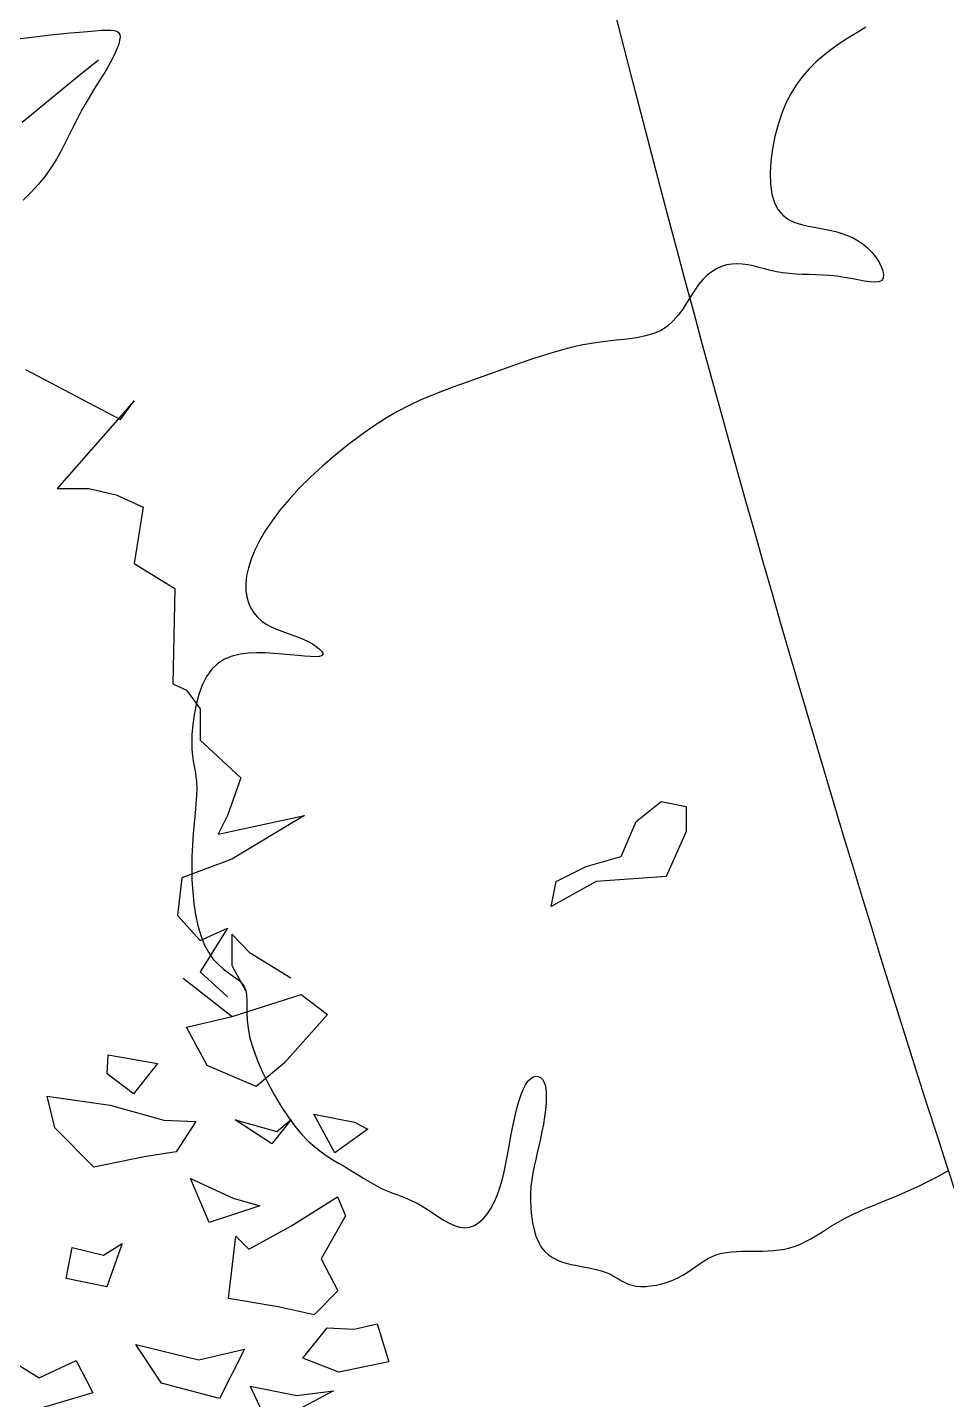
# Model space of a CAD drawing. Header units: metres. Extents: x 10 to 239, y 2 to 253.
# Drawn here: x 93.037 to 95.508, y 51.147 to 54.838 of the extents above; entities that cross this region are included whole.
import ezdxf

# ---------------------------------------------------------------- set-up
doc = ezdxf.new("R2010")
doc.units = ezdxf.units.M
doc.header["$MEASUREMENT"] = 0
doc.layers.add('1', color=7, linetype='Continuous')
doc.layers.add('cot200', color=9, linetype='Continuous')
doc.layers.add('bloques ARBOLES', color=7, linetype='Continuous', true_color=0xb8d897)

# ---------------------------------------------------------------- blocks, each defined once
blk = doc.blocks.new('ARB5')
blk.add_lwpolyline([(1390.7, -3139.3), (1441.6, -3108.2), (1492, -3076.8), (1541.2, -3044.8), (1588.4, -3011.7), (1633.1, -2977.3), (1675.1, -2941), (1714.3, -2902.3), (1750.7, -2860.6), (1784.2, -2815.3), (1814.8, -2765.9), (1842.4, -2711.9), (1866.9, -2652.7), (1888.3, -2588.1), (1906.1, -2519.8), (1919.8, -2449.7), (1928.9, -2379.8), (1932.9, -2312.2), (1931.3, -2248.7), (1923.7, -2191.5), (1909.4, -2142.4), (1888.4, -2103), (1861.3, -2072.4), (1829.4, -2049.2), (1793.8, -2032), (1755.4, -2019.5), (1715.6, -2010.2), (1675.3, -2002.9), (1635.6, -1996), (1597.5, -1988.4), (1561.2, -1979.7), (1526.7, -1969.5), (1494, -1957.6), (1463, -1943.7), (1433.8, -1927.5), (1406.3, -1908.8), (1380.7, -1887.3), (1356.9, -1862.9), (1335.6, -1836.6), (1317.5, -1809.5), (1303.4, -1782.8), (1293.8, -1757.6), (1289.7, -1735.2), (1291.7, -1716.6), (1300.4, -1703.1), (1316.4, -1695.4), (1338.9, -1692.8), (1367, -1694.3), (1399.5, -1698.9), (1435.7, -1705.5), (1474.3, -1713), (1514.6, -1720.4), (1555.3, -1726.7), (1595.8, -1731), (1635.8, -1733.6), (1675.3, -1735.2), (1714.1, -1736.1), (1752.3, -1737.1), (1789.7, -1738.6), (1826.4, -1741.3), (1862.2, -1745.6), (1897.2, -1751.9), (1931.3, -1759.7), (1964.7, -1768.3), (1997.4, -1776.9), (2029.3, -1784.8), (2060.7, -1791.4), (2091.5, -1795.9), (2121.9, -1797.6), (2151.7, -1795.8), (2181, -1790.4), (2209.7, -1781.4), (2237.5, -1768.6), (2264.5, -1752.1), (2290.5, -1731.8), (2315.4, -1707.6), (2339, -1679.4), (2361.5, -1647.5), (2383.5, -1612.9), (2405.8, -1576.9), (2429.3, -1540.7), (2454.8, -1505.6), (2483.1, -1472.8), (2515.1, -1443.7), (2551.5, -1419.6), (2593, -1401.2), (2639.6, -1387.7), (2690.7, -1377.7), (2746.2, -1370), (2805.7, -1363.1), (2868.8, -1355.8), (2935.3, -1346.7), (3004.7, -1334.6), (3076.7, -1318.3), (3150.7, -1298.4), (3225.9, -1275.6), (3301.6, -1250.7), (3377, -1224.5), (3451.5, -1197.7), (3524.4, -1171.1), (3594.9, -1145.6), (3662.5, -1121.5), (3727.8, -1098.2), (3791.5, -1074.7), (3854.5, -1049.9), (3917.5, -1022.9), (3981.2, -992.8), (4046.5, -958.4), (4114.2, -918.8), (4184.6, -873.3), (4256.8, -822.6), (4329.8, -767.6), (4402.2, -709.2), (4472.8, -648.3), (4540.4, -586), (4603.8, -523.1), (4661.8, -460.5), (4713.4, -399.2), (4758.5, -339.5), (4797.3, -281.5), (4830, -225.5), (4856.7, -171.7), (4877.6, -120.4), (4892.8, -71.7), (4902.6, -25.9), (4907.1, 16.9), (4906.6, 56.5), (4901.4, 93), (4892, 126.5), (4878.5, 156.8), (4861.4, 184.1), (4841, 208.2), (4817.6, 229.2), (4791.6, 247.3), (4763.5, 262.7), (4733.8, 276.2), (4703.1, 288.3), (4672, 299.5), (4641, 310.3), (4610.7, 321.3), (4581.6, 333.2), (4554.3, 346.1), (4529.5, 359.9), (4508, 373.9), (4490.7, 387.5), (4478.2, 400.3), (4471.4, 411.6), (4470.9, 420.9), (4477.7, 427.7), (4492.2, 431.5), (4513.8, 432.7), (4541.7, 431.9), (4575.1, 429.4), (4613.1, 425.9), (4655, 421.7), (4699.8, 417.4), (4746.8, 413.5), (4795.1, 410.6), (4844, 409.6), (4892.4, 411.6), (4939.8, 417.6), (4985.1, 428.8), (5027.6, 446), (5066.5, 470.5), (5100.9, 503.2), (5130.2, 544.8), (5154.4, 593.5), (5174.1, 647.3), (5189.4, 704), (5200.7, 761.7), (5208.4, 818.2), (5212.8, 871.3), (5214.2, 919), (5213, 959.8), (5209.8, 994.8), (5205.2, 1025.7), (5200, 1054.2), (5194.8, 1082.1), (5190.3, 1111), (5187.1, 1142.7), (5185.9, 1178.8), (5187.1, 1220.8), (5190.3, 1268.3), (5194.8, 1320.7), (5200, 1377.3), (5205.2, 1437.4), (5209.8, 1500.4), (5213, 1565.6), (5214.2, 1632.4), (5212.8, 1700), (5208.7, 1767.4), (5201.7, 1833.6), (5191.8, 1897.5), (5178.7, 1958.2), (5162.4, 2014.4), (5142.8, 2065.2), (5119.8, 2109.6), (5093.4, 2146.8), (5064.8, 2177.7), (5035.2, 2203.6), (5005.9, 2225.9), (4978.1, 2245.7), (4953.1, 2264.4), (4932.3, 2283.1), (4916.8, 2303.3), (4907.4, 2325.9), (4903, 2351.7), (4901.7, 2381), (4902, 2414.3), (4902.1, 2452), (4900.2, 2494.6), (4894.6, 2542.5), (4883.7, 2596.2), (4866.2, 2655.7), (4842.6, 2719.6), (4813.8, 2786.2), (4781, 2853.7), (4745.1, 2920.2), (4707.1, 2984.2), (4668, 3043.7), (4628.8, 3097), (4590.3, 3142.7), (4552.7, 3181.6), (4516.2, 3214.4), (4480.7, 3242.2), (4446.2, 3266.1), (4413, 3287), (4381, 3305.9), (4350.2, 3323.7), (4320.8, 3341.4), (4292.4, 3358.9), (4264.9, 3376.1), (4238.1, 3392.8), (4211.7, 3408.9), (4185.6, 3424.1), (4159.4, 3438.3), (4133.1, 3451.3), (4106.3, 3463.1), (4079.1, 3474.1), (4051.4, 3484.8), (4023.3, 3495.6), (3994.7, 3507.1), (3965.8, 3519.7), (3936.3, 3534), (3906.4, 3550.5), (3876.2, 3569.4), (3845.6, 3589.6), (3814.9, 3610.1), (3784.3, 3629.6), (3753.9, 3646.9), (3723.9, 3660.8), (3694.4, 3670), (3665.7, 3673.3), (3637.8, 3669.9), (3611, 3659.8), (3585.4, 3643.7), (3561.2, 3622), (3538.6, 3595.1), (3517.6, 3563.7), (3498.6, 3528.2), (3481.5, 3489.1), (3466.7, 3446.9), (3453.7, 3402.2), (3442.2, 3355.6), (3432, 3307.8), (3422.6, 3259.3), (3413.8, 3210.7), (3405.3, 3162.7), (3396.6, 3115.9), (3387.5, 3070.8), (3377.9, 3027.9), (3367.8, 2987.6), (3357, 2950.5), (3345.6, 2916.9), (3333.5, 2887.3), (3320.6, 2862.1), (3306.9, 2841.8), (3292.3, 2826.8), (3277.4, 2817), (3262.6, 2812.6), (3248.4, 2813.5), (3235.4, 2819.7), (3223.9, 2831.2), (3214.5, 2848), (3207.7, 2870.2), (3203.9, 2897.5), (3202.9, 2929.3), (3204.2, 2964.8), (3207.7, 3003.1), (3213, 3043.3), (3219.7, 3084.8), (3227.5, 3126.6), (3236.1, 3167.8), (3245.1, 3208), (3254.2, 3247.1), (3263.1, 3285.6), (3271.5, 3323.7), (3278.9, 3361.9), (3285.2, 3400.4), (3289.9, 3439.5), (3292.7, 3479.6), (3293.4, 3520.9), (3291.7, 3562.8), (3287.8, 3604.4), (3281.5, 3645), (3272.7, 3683.8), (3261.5, 3720.1), (3247.7, 3753.1), (3231.3, 3782), (3212.4, 3806.2), (3191.1, 3826.1), (3168, 3842.3), (3143.4, 3855.2), (3117.7, 3865.5), (3091.2, 3873.7), (3064.5, 3880.3), (3037.8, 3885.9), (3011.4, 3891.1), (2985.7, 3896), (2960.6, 3900.9), (2936.3, 3906), (2912.8, 3911.6), (2890.4, 3917.8), (2869, 3925), (2848.9, 3933.2), (2830, 3942.6), (2812, 3952.9), (2794.2, 3963.5), (2776.3, 3973.9), (2757.8, 3983.7), (2738, 3992.3), (2716.7, 3999.3), (2693.1, 4004.1), (2667.1, 4006.3), (2639, 4006), (2609.3, 4003.2), (2578.6, 3998.1), (2547.5, 3990.9), (2516.5, 3981.5), (2486.2, 3970.1), (2457.1, 3956.8), (2429.6, 3941.8), (2403.5, 3925.7), (2378.6, 3908.8), (2354.4, 3891.8), (2330.7, 3875.3), (2307, 3859.8), (2283.2, 3845.8), (2258.8, 3834), (2233.6, 3824.6), (2207.5, 3817.6), (2180.7, 3812.5), (2153.2, 3809.2), (2124.9, 3807.1), (2096.1, 3806.1), (2066.8, 3805.7), (2036.9, 3805.6), (2006.6, 3805.6), (1976, 3805.2), (1945.1, 3804.1), (1914.1, 3802.1), (1883.2, 3798.7), (1852.3, 3793.7), (1821.7, 3786.6), (1791.4, 3777.3), (1761.5, 3765.4), (1732.1, 3751.4), (1703.1, 3735.7), (1674.5, 3718.8), (1646.4, 3701.3), (1618.8, 3683.6), (1591.6, 3666.2), (1564.8, 3649.7), (1538.4, 3634.4), (1512.3, 3620.2), (1486.1, 3606.9), (1459.7, 3594.2), (1432.9, 3582), (1405.4, 3570), (1377.1, 3558), (1347.6, 3545.8), (1316.9, 3533.2), (1285.1, 3520.1), (1252.3, 3506.6), (1219, 3492.6), (1185.1, 3478.2), (1151.1, 3463.4), (1117.1, 3448.1), (1083.2, 3432.4), (1049.9, 3416.3), (1017.2, 3399.8), (985.6, 3383.3), (955.2, 3366.8), (926.3, 3350.6)])
blk.add_lwpolyline([(2409.9, 1424.5), (2523.2, 1679.6), (2919.7, 1708), (3174.7, 1849.7), (3146.4, 1708), (2976.4, 1622.9), (2778.1, 1566.2), (2693.1, 1367.8), (2551.5, 1254.4), (2409.9, 1282.8)], close=True)
blk = doc.blocks.new('A$C6F4E7DED')
for p, q in [((528.38, 597.44), (528.15, 595.6)), ((528.15, 595.6), (528.4, 593.32)), ((529.13, 598.82), (528.38, 597.44)), ((530.43, 599.77), (529.13, 598.82)), ((532.3, 600.35), (530.43, 599.77)), ((534.77, 600.61), (532.3, 600.35)), ((537.87, 600.61), (534.77, 600.61)), ((541.62, 600.4), (537.87, 600.61)), ((546.04, 600.05), (541.62, 600.4)), ((551.16, 599.59), (546.04, 600.05)), ((556.98, 599.09), (551.16, 599.59)), ((563.42, 598.53), (556.98, 599.09)), ((570.34, 597.89), (563.42, 598.53)), ((577.65, 597.18), (570.34, 597.89)), ((585.22, 596.36), (577.65, 597.18)), ((592.93, 595.42), (585.22, 596.36)), ((600.67, 594.36), (592.93, 595.42)), ((528.4, 593.32), (529.08, 590.66)), ((529.08, 590.66), (530.15, 587.67)), ((530.15, 587.67), (531.56, 584.4)), ((531.56, 584.4), (533.27, 580.9)), ((533.27, 580.9), (535.24, 577.21)), ((535.24, 577.21), (537.4, 573.39)), ((560.36, 565.85), (543.42, 579.41)), ((537.4, 573.39), (539.74, 569.48)), ((539.74, 569.48), (542.21, 565.47)), ((542.21, 565.47), (544.79, 561.32)), ((544.79, 561.32), (547.45, 557.02)), ((547.45, 557.02), (550.18, 552.53)), ((574.74, 554.05), (560.36, 565.85)), ((550.18, 552.53), (552.94, 547.84)), ((552.94, 547.84), (555.71, 542.92)), ((587, 543.85), (574.74, 554.05)), ((555.71, 542.92), (558.47, 537.74)), ((558.47, 537.74), (561.2, 532.3)), ((597.61, 535.06), (587, 543.85)), ((561.2, 532.3), (563.97, 526.62)), ((563.97, 526.62), (566.87, 520.78)), ((566.87, 520.78), (569.97, 514.82)), ((569.97, 514.82), (573.34, 508.8)), ((573.34, 508.8), (577.09, 502.77)), ((577.09, 502.77), (581.27, 496.8)), ((581.27, 496.8), (585.98, 490.93)), ((585.98, 490.93), (591.26, 485.22)), ((591.26, 485.22), (597.03, 479.71))]:
    blk.add_line(p, q)
blk = doc.blocks.new('ARBOL22')
for points in [[(1.9319, 0.6221), (2.0576, 0.5559), (2.0757, 0.5808), (1.9737, 0.4648), (2.0157, 0.4648), (2.0516, 0.4566), (2.0875, 0.44), (2.0757, 0.3655), (2.1295, 0.3323), (2.1268, 0.2063), (2.1449, 0.198), (2.1629, 0.1732), (2.1629, 0.1318), (2.2167, 0.0821), (2.1988, 0.0323), (2.1868, 0.0075), (2.3006, 0.0323), (2.2047, -0.0256), (2.1388, -0.0505), (2.1329, -0.1001), (2.1629, -0.1332), (2.1988, -0.1167), (2.1629, -0.1747), (2.1988, -0.2078)], [(2.2826, -0.1829), (2.2288, -0.1498), (2.2047, -0.125), (2.2047, -0.1665), (2.2227, -0.1996)], [(2.1404, -0.1829), (2.2052, -0.2339)], [(2.2289, -0.7228), (2.253, -0.775)], [(2.2289, -0.7228), (2.2907, -0.7351)], [(2.339, -0.729), (2.253, -0.775)], [(2.2907, -0.7351), (2.339, -0.729)]]:
    blk.add_lwpolyline(points)
for points in [[(2.1446, -0.2479), (2.2052, -0.2339), (2.2963, -0.2048), (2.3311, -0.2313), (2.2744, -0.295), (2.237, -0.3265), (2.1723, -0.2987)], [(2.041, -0.2846), (2.1065, -0.2958), (2.0747, -0.3359), (2.0399, -0.3095)], [(2.115, -0.3709), (2.157, -0.3727), (2.1313, -0.413), (2.0889, -0.4195), (2.0224, -0.433), (1.9708, -0.3811), (1.9606, -0.3391), (2.044, -0.3511)], [(2.3132, -0.363), (2.3668, -0.3738), (2.3844, -0.3828), (2.3409, -0.4141)], [(2.2644, -0.3858), (2.283, -0.3701), (2.2576, -0.4021), (2.2093, -0.3706)], [(2.1749, -0.5063), (2.1502, -0.4481), (2.2064, -0.4743), (2.2419, -0.4843)], [(2.2659, -0.618), (2.2005, -0.6068), (2.2102, -0.5243), (2.2274, -0.5417), (2.2827, -0.511), (2.3445, -0.4722), (2.3552, -0.4976), (2.3228, -0.5542), (2.3449, -0.5966), (2.3134, -0.6285)], [(1.9936, -0.5396), (2.0352, -0.5497), (2.0599, -0.5343), (2.0392, -0.5914), (1.9858, -0.5806)], [(2.4125, -0.6909), (2.346, -0.7045), (2.2988, -0.6859), (2.3306, -0.6457), (2.3665, -0.6473), (2.3968, -0.6404)], [(2.0779, -0.6676), (2.1609, -0.688), (2.2215, -0.674), (2.1886, -0.739), (2.1116, -0.7189)], [(1.9239, -0.7604), (1.8856, -0.6757), (1.9208, -0.6938), (1.95, -0.7117), (1.999, -0.689), (2.0211, -0.7316)]]:
    blk.add_lwpolyline(points, close=True)
blk = doc.blocks.new('asddsd')
at = {"layer": 'bloques ARBOLES'}
for name, p, xscale, yscale, zscale in [('A$C6F4E7DED', (76.6553, 43.2571, 1.2423), -0.00378276582045174, 0.00378276582045174, 0.00378276582045174), ('ARBOL22', (70.4753, 43.3507, 1.2423), 2.033276188942182, 2.033276188942182, 2.033276188942182)]:
    blk.add_blockref(name, p, dxfattribs=dict(at, xscale=xscale, yscale=yscale, zscale=zscale))
at = {"layer": 'bloques ARBOLES', "xscale": 0.0004740765671158, "yscale": 0.0004740765671158, "zscale": 0.0004740765671158, "rotation": 180}
blk.add_blockref('ARB5', (77.3221, 44.0482), dxfattribs=at)

msp = doc.modelspace()

# ---------------------------------------------------------------- linework, layer by layer
at = {"layer": 'cot200'}
for points, knots in [([(105.215, 34.10371), (103.29078, 34.12742), (101.5175, 34.52126), (99.89572, 35.28658), (99.01349, 35.70291), (98.17608, 36.22917), (97.3836, 36.86557), (94.26818, 39.36743), (91.84697, 43.57158), (90.12537, 49.4912), (89.99638, 49.9347), (89.87133, 50.38782), (89.75033, 50.85097), (88.88037, 54.18111), (88.22034, 58.02966), (87.76942, 62.39456)], [2.7323709, 2.7323709, 2.7323709, 2.7323709, 2.9382831, 2.9382831, 2.9382831, 3.0502975, 3.0502975, 3.0502975, 3.4906512, 3.4906512, 3.4906512, 3.5236424, 3.5236424, 3.5236424, 3.7608538, 3.7608538, 3.7608538, 3.7608538]), ([(105.215, 38.77893), (103.21805, 39.64315), (101.44463, 41.05548), (99.89572, 43.01834), (98.29825, 45.04274), (96.93959, 47.65274), (95.82084, 50.85097), (94.68617, 54.09467), (93.79828, 57.94346), (93.15601, 62.39456)], [2.92332982, 2.92332982, 2.92332982, 2.92332982, 3.17348293, 3.17348293, 3.17348293, 3.43147912, 3.43147912, 3.43147912, 3.69314249, 3.69314249, 3.69314249, 3.69314249])]:
    msp.add_open_spline(points, degree=3, knots=knots, dxfattribs=at)

# ---------------------------------------------------------------- block references
at = {"layer": '1', "lineweight": 0}
msp.add_blockref('asddsd', (18.62841, 9.30206), dxfattribs=at)

doc.saveas('drawing.dxf')
